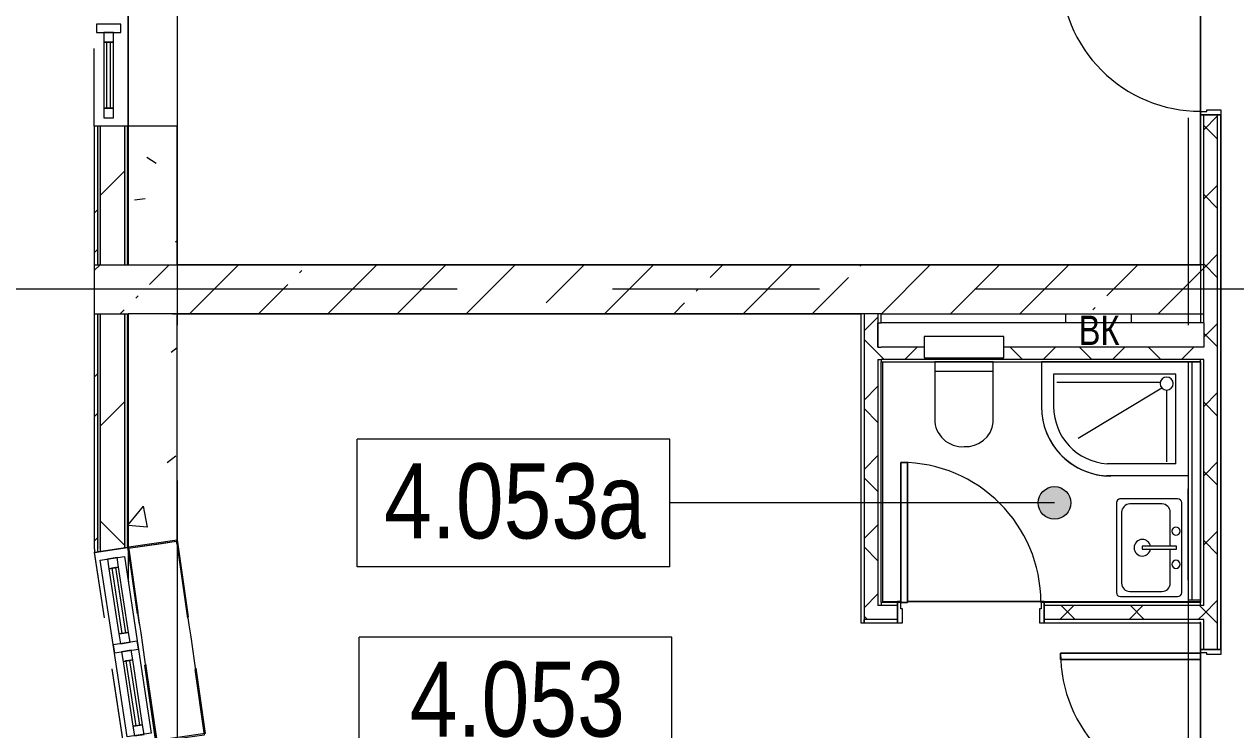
# Model space of a CAD drawing. Header units: millimetres. Extents: x 48966 to 294585, y -43515 to 30344.
# Drawn here: x 56394 to 63823, y -22784 to -18458 of the extents above; entities that cross this region are included whole.
import ezdxf

# ---------------------------------------------------------------- set-up
doc = ezdxf.new("R2010")
doc.units = ezdxf.units.MM
doc.linetypes.add('Осевые', pattern=[6350, 1270, -952.5, 3175, -952.5])
doc.linetypes.add('Сверху', pattern=[793.75, 476.25, -317.5])
for name, color, linetype, lineweight in [('Двери', 7, 'Continuous', 9), ('Импосты витража', 7, 'Continuous', 9), ('Импосты витража-1', 7, 'Continuous', 18), ('Каркас_Импост', 7, 'Continuous', 9), ('Марки помещений', 7, 'Continuous', 9), ('Общие ребра', 7, 'Continuous', 9), ('Окна', 7, 'Continuous', 9), ('Окна-1', 7, 'Сверху', 9), ('Окна-2', 7, 'Continuous', 18), ('Оси-2', 7, 'Осевые', 9), ('Панель', 7, 'Continuous', 9), ('Перекрытия', 7, 'Continuous', 9), ('Сантехнические приборы', 7, 'Continuous', 9), ('Стены', 7, 'Continuous', 9), ('Стены-1', 7, 'Continuous', 18), ('Типовые аннотации', 7, 'Continuous', 9), ('Штриховка разреза-1', 7, 'Continuous', 9)]:
    doc.layers.add(name, color=color, linetype=linetype, lineweight=lineweight)
doc.styles.add('Arial', font='Arial.ttf', dxfattribs={"width": 0.8, "height": 180})
doc.styles.add('Arial Narrow_1', font='Arial Narrow.ttf', dxfattribs={"height": 460})
pattern_1 = [(45, (0, 0), (-212.132, 212.132), []), (135, (0, 0), (-212.132, -212.132), [])]
pattern_2 = [(0, (0, 0), (812.8, 203.2), [67.056, -542.544, 67.056, -542.544, -3251.2]), (0, (0, 0), (812.8, 203.2), [-1219.2, 67.056, -1152.144, 67.056, -542.544, -1422.4]), (0, (0, 0), (812.8, 203.2), [-3048, 67.056, -339.344, 67.056, -948.944]), (120, (304.8, 101.6), (-582.37636, 602.30545), [67.056, -542.544, 67.056, -542.544, -3251.2]), (120, (304.8, 101.6), (-582.37636, 602.30545), [-1219.2, 67.056, -1152.144, 67.056, -542.544, -1422.4]), (120, (304.8, 101.6), (-582.37636, 602.30545), [-3048, 67.056, -339.344, 67.056, -948.944]), (240, (406.4, 508), (-230.42364, -805.50545), [67.056, -542.544, 67.056, -542.544, -3251.2]), (240, (406.4, 508), (-230.42364, -805.50545), [-1219.2, 67.056, -1152.144, 67.056, -542.544, -1422.4]), (240, (406.4, 508), (-230.42364, -805.50545), [-3048, 67.056, -339.344, 67.056, -948.944])]
pattern_3 = [(45, (0, 0), (-502.894, 502.894), []), (45, (0, 762), (-502.894, 502.894), [])]
pattern_4 = [(45, (0, 0), (-707.107, 707.107), []), (135, (0, 0), (-707.107, -707.107), [])]
pattern_5 = [(50, (0, 0), (1457.472, -127.512), [152.4, -1676.4]), (355, (0, 0), (-281.942, 1528.454), [121.92, -1341.12]), (100.451, (121.5, -10.6), (1175.54, 1400.933), [129.52, -1424.72]), (46.184, (0, 406.4), (2168.63, -336.34), [228.6, -2514.6]), (96.636, (180.7, 378.4), (1899.22, 1979.42), [194.28, -2137.08]), (351.184, (0, 406.4), (1899.24, 1979.4), [182.88, -2011.68]), (21, (203.2, 304.8), (1212.915, -818.121), [152.4, -1676.4]), (326, (203.2, 304.8), (494.417, 1473.504), [121.92, -1341.12]), (71.451, (304.3, 236.6), (1707.337, 655.37), [129.52, -1424.72]), (37.5, (0, 0), (24.7094, 676.4402), [67.056, -1257.808, 67.056, -1294.384, -1346.2]), (37.5, (0, 0), (24.7094, 676.4402), [-2686.304, 67.056, -1279.144]), (7.5, (0, 0), (534.558, 801.444), [67.056, -709.168, 67.056, -1227.328, -513.08]), (7.5, (0, 0), (534.558, 801.444), [-2070.608, 67.056, -446.024]), (327.5, (-453.14, 0), (1084.7275, -45.831), [67.056, -440.944, 67.056, -1517.904, -2103.12]), (327.5, (-453.14, 0), (1084.7275, -45.831), [-2092.96, 67.056, -2036.064]), (317.5, (-656.3, 0), (1185.035, 203.414), [67.056, -593.344, 67.056, -985.52, -1493.52]), (317.5, (-656.3, 0), (1185.035, 203.414), [-1712.976, 67.056, -1426.464])]

# ---------------------------------------------------------------- blocks, each defined once
blk = doc.blocks.new('Дверь - Однопольная - ДВ11_21х9-6240646-План 4-го этажа на отм_ _8_400')
at = {"layer": 'Двери'}
for p, q in [((-389, 920.5), (-429, 920.5)), ((-429, 920.5), (-429, 62.5)), ((-389, 62.5), (-389, 920.5)), ((-429, 62.5), (-389, 62.5))]:
    blk.add_line(p, q, dxfattribs=at)
blk.add_arc((-429, 62.5), 858, 360, 90, dxfattribs=at)
at = {"layer": 'Каркас_Импост'}
for p, q in [((-430, 62.5), (-450, 62.5)), ((-450, 62.5), (-450, -62.5)), ((-430, 22.5), (-430, 62.5)), ((-420, 22.5), (-430, 22.5)), ((-420, -62.5), (-420, 22.5)), ((430, 22.5), (420, 22.5)), ((420, 22.5), (420, -62.5)), ((450, 62.5), (430, 62.5)), ((430, 62.5), (430, 22.5)), ((450, -62.5), (450, 62.5)), ((-450, -62.5), (-420, -62.5)), ((420, -62.5), (450, -62.5))]:
    blk.add_line(p, q, dxfattribs=at)
at = {"layer": 'Панель'}
for p, q in [((-429, 920.5), (-389, 920.5)), ((-429, 62.5), (-429, 920.5)), ((-389, 920.5), (-389, 62.5)), ((-389, 62.5), (-429, 62.5))]:
    blk.add_line(p, q, dxfattribs=at)
blk = doc.blocks.new('Дверь - Однопольная - ДВ17__21х9-7256455-План 4-го этажа на отм_ _8_400')
at = {"layer": 'Двери'}
for p, q in [((-429, -62.5), (-389, -62.5)), ((-429, -920.5), (-429, -62.5)), ((-389, -62.5), (-389, -920.5)), ((-389, -920.5), (-429, -920.5))]:
    blk.add_line(p, q, dxfattribs=at)
blk.add_arc((-429, -62.5), 858, 270, 0, dxfattribs=at)
at = {"layer": 'Каркас_Импост'}
for p, q in [((-450, 62.5), (-420, 62.5)), ((-450, -62.5), (-450, 62.5)), ((-420, 62.5), (-420, -22.5)), ((420, 62.5), (450, 62.5)), ((420, -22.5), (420, 62.5)), ((450, 62.5), (450, -62.5)), ((-430, -62.5), (-450, -62.5)), ((-430, -22.5), (-430, -62.5)), ((-420, -22.5), (-430, -22.5)), ((430, -22.5), (420, -22.5)), ((430, -62.5), (430, -22.5)), ((450, -62.5), (430, -62.5))]:
    blk.add_line(p, q, dxfattribs=at)
at = {"layer": 'Панель'}
for p, q in [((-389, -62.5), (-429, -62.5)), ((-429, -62.5), (-429, -920.5)), ((-389, -920.5), (-389, -62.5)), ((-429, -920.5), (-389, -920.5))]:
    blk.add_line(p, q, dxfattribs=at)
blk = doc.blocks.new('M_Окно-Квадратный проем - 1200 x 11450 mm-V1-План 4-го этажа на отм_ _8_400')
at = {"layer": 'Окна'}
for p, q in [((-608.2, -102.5), (-608.2, 102.5)), ((591.8, 102.5), (591.8, -102.5))]:
    blk.add_line(p, q, dxfattribs=at)
at = {"layer": 'Окна-1'}
for p, q in [((-608.2, 102.5), (591.8, 102.5)), ((591.8, -102.5), (-608.2, -102.5))]:
    blk.add_line(p, q, dxfattribs=at)
blk = doc.blocks.new('Панель окно - Верхнее правое-8277188-План 4-го этажа на отм_ _8_400')
at = {"layer": 'Окна'}
for p, q in [((202.5, 30), (-202.5, 30)), ((-202.5, 30), (-202.5, -30)), ((202.5, -30), (202.5, 30)), ((-202.5, -30), (202.5, -30))]:
    blk.add_line(p, q, dxfattribs=at)
at = {"layer": 'Окна-2'}
for p, q in [((-202.5, 30), (-262.5, 30)), ((-262.5, 30), (-262.5, -30)), ((-202.5, -30), (-202.5, 30)), ((202.5, 12.5), (-202.5, 12.5)), ((-202.5, 12.5), (-202.5, -12.5)), ((202.5, 30), (202.5, -30)), ((262.5, 30), (202.5, 30)), ((202.5, -12.5), (202.5, 12.5)), ((262.5, -30), (262.5, 30)), ((-262.5, -30), (-202.5, -30)), ((-202.5, -12.5), (202.5, -12.5)), ((202.5, -30), (262.5, -30))]:
    blk.add_line(p, q, dxfattribs=at)
blk = doc.blocks.new('Прямоугольный импост - Прямоугольный импост 1-V6-План 4-го этажа на отм_ _8_400')
at = {"layer": 'Импосты витража-1'}
for p, q in [((-25, 75), (25, 75)), ((-25, -75), (-25, 75)), ((25, 75), (25, -75)), ((25, -75), (-25, -75))]:
    blk.add_line(p, q, dxfattribs=at)
blk = doc.blocks.new('Панель окно - Верхнее левое-8277192-План 4-го этажа на отм_ _8_400')
at = {"layer": 'Окна'}
for p, q in [((202.5, 30), (-202.5, 30)), ((-202.5, 30), (-202.5, -30)), ((202.5, -30), (202.5, 30)), ((-202.5, -30), (202.5, -30))]:
    blk.add_line(p, q, dxfattribs=at)
at = {"layer": 'Окна-2'}
for p, q in [((-202.5, 30), (-262.5, 30)), ((-262.5, 30), (-262.5, -30)), ((-202.5, -30), (-202.5, 30)), ((202.5, 12.5), (-202.5, 12.5)), ((-202.5, 12.5), (-202.5, -12.5)), ((202.5, 30), (202.5, -30)), ((262.5, 30), (202.5, 30)), ((202.5, -12.5), (202.5, 12.5)), ((262.5, -30), (262.5, 30)), ((-262.5, -30), (-202.5, -30)), ((-202.5, -12.5), (202.5, -12.5)), ((202.5, -30), (262.5, -30))]:
    blk.add_line(p, q, dxfattribs=at)
blk = doc.blocks.new('Панель окно - Верхнее правое-8287928-План 4-го этажа на отм_ _8_400')
at = {"layer": 'Окна'}
for p, q in [((200.8, 30), (-200.8, 30)), ((-200.8, 30), (-200.8, -30)), ((200.8, -30), (200.8, 30)), ((-200.8, -30), (200.8, -30))]:
    blk.add_line(p, q, dxfattribs=at)
at = {"layer": 'Окна-2'}
for p, q in [((-200.8, 30), (-260.8, 30)), ((-260.8, 30), (-260.8, -30)), ((-200.8, -30), (-200.8, 30)), ((200.8, 12.5), (-200.8, 12.5)), ((-200.8, 12.5), (-200.8, -12.5)), ((200.8, 30), (200.8, -30)), ((260.8, 30), (200.8, 30)), ((200.8, -12.5), (200.8, 12.5)), ((260.8, -30), (260.8, 30)), ((-260.8, -30), (-200.8, -30)), ((-200.8, -12.5), (200.8, -12.5)), ((200.8, -30), (260.8, -30))]:
    blk.add_line(p, q, dxfattribs=at)
blk = doc.blocks.new('Прямоугольный импост - Прямоугольный импост 1-V5-План 4-го этажа на отм_ _8_400')
at = {"layer": 'Импосты витража'}
for p, q in [((76081.6, 25742.1), (76081.6, 25892.1)), ((76081.6, 25892.1), (76631.6, 25892.1)), ((76631.6, 25742.1), (76081.6, 25742.1))]:
    blk.add_line(p, q, dxfattribs=at)
blk = doc.blocks.new('Прямоугольный импост - Прямоугольный импост 1-2125349-План 4-го этажа на отм_ _8_400')
at = {"layer": 'Импосты витража'}
for p, q in [((57091.4, -22265.1), (57173.6, -22805.4)), ((57025.3, -22828), (56943.1, -22287.7)), ((57173.6, -22805.4), (57025.3, -22828))]:
    blk.add_line(p, q, dxfattribs=at)
blk = doc.blocks.new('M_Окно-Квадратный проем - 1200 x 12300 mm-2113068-План 4-го этажа на отм_ _8_400')
at = {"layer": 'Окна'}
for p, q in [((-608.2, -150), (-608.2, 150)), ((591.8, 150), (591.8, -150))]:
    blk.add_line(p, q, dxfattribs=at)
at = {"layer": 'Окна-1'}
for p, q in [((-608.2, 150), (591.8, 150)), ((591.8, -150), (-608.2, -150))]:
    blk.add_line(p, q, dxfattribs=at)
blk = doc.blocks.new('Унитаз_встраиваемый - Обычный _ Vitra 748-4800 _каркасные_-4815711-План 4-го этажа на отм_ _8_400')
at = {"layer": 'Сантехнические приборы'}
for p, q in [((-180, 371.5), (-180, 0)), ((179.4, 0), (179.4, 351)), ((-180, 60), (179.4, 60)), ((245, -25), (-245, -25)), ((-245, -25), (-245, -155)), ((-180, 0), (179.4, 0)), ((245, -155), (245, -25)), ((-245, -155), (245, -155))]:
    blk.add_line(p, q, dxfattribs=at)
for centre, start, end in [((-11.8, 351), 86.33454, 173.05975), ((9.9, 351), 360, 93.66546)]:
    blk.add_arc(centre, 169.5, start, end, dxfattribs=at)
blk = doc.blocks.new('Раковина-Одиночная-2D - 600 x 400 мм-5281095-План 4-го этажа на отм_ _8_400')
at = {"layer": 'Сантехнические приборы'}
for p, q in [((31.7, 452.1), (31.7, 102.9)), ((31.7, 452.1), (31.7, 102.9)), ((606.3, 477.5), (57.1, 477.5)), ((606.3, 477.5), (57.1, 477.5)), ((549.1, 445.8), (114.2, 445.8)), ((631.7, 102.9), (631.7, 452.1)), ((631.7, 102.9), (631.7, 452.1)), ((63.4, 395), (63.4, 198.2)), ((599.9, 198.2), (599.9, 395)), ((341.2, 318.8), (322.2, 318.8)), ((322.2, 318.8), (322.2, 109.3)), ((341.2, 109.3), (341.2, 318.8)), ((57.1, 77.5), (606.3, 77.5)), ((57.1, 77.5), (606.3, 77.5)), ((114.2, 147.4), (322.2, 147.4)), ((322.2, 109.3), (341.2, 109.3)), ((341.2, 147.4), (549.1, 147.4)), ((131.8, 37.5), (691.8, 37.5))]:
    blk.add_line(p, q, dxfattribs=at)
for centre, radius, start, end in [((57.1, 452.1), 25.4, 90, 180), ((57.1, 452.1), 25.4, 90, 180), ((114.2, 395), 50.8, 90, 180), ((549.1, 395), 50.8, 360, 90), ((606.3, 452.1), 25.4, 0, 90), ((606.3, 452.1), 25.4, 360, 90), ((331.7, 318.8), 50.8, 360, 180), ((331.7, 318.8), 50.8, 180, 259.19308), ((331.7, 318.8), 50.8, 280.80692, 0), ((114.2, 198.2), 50.8, 180, 270), ((549.1, 198.2), 50.8, 270, 0), ((57.1, 102.9), 25.4, 180, 270), ((57.1, 102.9), 25.4, 180, 270), ((230.1, 112.5), 25.4, 360, 180), ((230.1, 112.5), 25.4, 180, 360), ((433.3, 112.5), 25.4, 360, 180), ((433.3, 112.5), 25.4, 180, 360), ((606.3, 102.9), 25.4, 270, 360), ((606.3, 102.9), 25.4, 270, 0)]:
    blk.add_arc(centre, radius, start, end, dxfattribs=at)
blk = doc.blocks.new('Душевая кабинка-2D_угловая700Х900 - Душевая кабинка 700х900-5255723-План 4-го этажа на отм_ _8_400')
at = {"layer": 'Сантехнические приборы'}
for p, q in [((0, -200), (500, -200)), ((0, -900), (0, -200)), ((75, -275), (497.6, -275)), ((75, -275), (75, -825)), ((132.1, -726.7), (132.1, -286.7)), ((161, -739), (675.3, -430)), ((825, -825), (825, -625)), ((900, -900), (900, -625)), ((900, -900), (900, -625)), ((804.7, -775.8), (171, -775.8)), ((75, -825), (825, -825)), ((0, -900), (900, -900)), ((0, -900), (900, -900))]:
    blk.add_line(p, q, dxfattribs=at)
for centre, radius, start, end in [((474.2, -625), 425.8, 0, 90), ((474.2, -625), 425.8, 0, 86.52859), ((474.2, -625), 350.8, 0, 86.17532), ((132.1, -766.7), 40, 0, 180), ((132.1, -766.7), 40, 180, 0)]:
    blk.add_arc(centre, radius, start, end, dxfattribs=at)
blk = doc.blocks.new('Марка помещения_Р - Марка помещения-4575829-План 4-го этажа на отм_ _8_400')
at = {"layer": 'Марки помещений'}
for p, q in [((-4.79375, -1.95625), (-4.79375, 1.95625)), ((4.79375, 1.95625), (-4.79375, 1.95625)), ((4.79375, -1.95625), (4.79375, 1.95625)), ((4.79375, -1.95625), (-4.79375, -1.95625))]:
    blk.add_line(p, q, dxfattribs=at)

msp = doc.modelspace()

# ---------------------------------------------------------------- hatches: boundary and pattern name
at = {"layer": 'Марки помещений'}
h = msp.add_hatch(color=256, dxfattribs=at)
edge = h.paths.add_edge_path(flags=0)
edge.add_arc((62711.8, -21392.9), 100, 0, 360)
at = {"layer": 'Штриховка разреза-1'}
h = msp.add_hatch(dxfattribs=at)
h.set_pattern_fill('FP_2', color=256, style=0, pattern_type=2)
h.set_pattern_definition(pattern_3)
h.paths.add_polyline_path([(56824.1, -21673.3), (56844.1, -21672.9), (56844.1, -20232.9), (56824.1, -20232.9), (56824.1, -20714.6)], flags=0)
h.paths.add_polyline_path([(56844.1, -19932.9), (56844.1, -19082.9), (56824.1, -19082.9), (56824.1, -19932.9)], flags=0)
h.paths.add_polyline_path([(56824.1, -17882.9), (56844.1, -17882.9), (56844.1, -14684.1), (56824.1, -14684.1), (56824.1, -16221.4)], flags=0)
h.paths.add_polyline_path([(56844.1, -13484.1), (56844.1, -11682.9), (56824.1, -11682.9), (56824.1, -13484.1)], flags=0)
h.paths.add_polyline_path([(56844.1, -10482.9), (56844.1, -8682.9), (56824.1, -8682.9), (56824.1, -10482.9)], flags=0)
h.paths.add_polyline_path([(56824.1, -7482.9), (56844.1, -7482.9), (56844.1, -5682.9), (56824.1, -5682.9), (56824.1, -7235.2)], flags=0)
h.paths.add_polyline_path([(56824.1, -4482.9), (56844.1, -4482.9), (56844.1, -2682.9), (56824.1, -2682.9), (56824.1, -2742)], flags=0)
h.paths.add_polyline_path([(56824.1, -1482.9), (56844.1, -1482.9), (56844.1, 317.1), (56824.1, 317.1), (56824.1, -495.5)], flags=0)
h.paths.add_polyline_path([(56844.1, 1517.1), (56844.1, 3317.1), (56824.1, 3317.1), (56824.1, 1517.1)], flags=0)
h.paths.add_polyline_path([(56844.1, 4517.1), (56844.1, 6317.1), (56824.1, 6317.1), (56824.1, 4517.1)], flags=0)
h.paths.add_polyline_path([(56824.1, 7517.1), (56844.1, 7517.1), (56844.1, 9217.1), (56824.1, 9217.1), (56824.1, 8490.8)], flags=0)
h.paths.add_polyline_path([(56844.1, 10417.1), (56844.1, 14017.1), (56824.1, 14017.1), (56824.1, 10417.1)], flags=0)
h.paths.add_polyline_path([(56844.1, 15217.1), (56844.1, 17817.1), (56824.1, 17817.1), (56824.1, 15217.1)], flags=0)
h.paths.add_polyline_path([(56824.1, 19017.1), (56844.1, 19017.1), (56844.1, 20883), (56824.1, 20883), (56824.1, 19723.6)], flags=0)
h = msp.add_hatch(dxfattribs=at)
h.set_pattern_fill('FP_1', color=256, style=0, pattern_type=2)
h.set_pattern_definition(pattern_2)
h.paths.add_polyline_path([(56844.1, -21672.9), (56859.1, -21672.7), (56859.1, -20232.9), (56844.1, -20232.9), (56844.1, -20714.6)], flags=0)
h.paths.add_polyline_path([(56844.1, -19932.9), (56859.1, -19932.9), (56859.1, -19082.9), (56844.1, -19082.9), (56844.1, -19591.3)], flags=0)
h.paths.add_polyline_path([(56844.1, -17882.9), (56859.1, -17882.9), (56859.1, -14684.1), (56844.1, -14684.1), (56844.1, -16221.4)], flags=0)
h.paths.add_polyline_path([(56844.1, -13484.1), (56859.1, -13484.1), (56859.1, -11682.9), (56844.1, -11682.9), (56844.1, -11728.3)], flags=0)
h.paths.add_polyline_path([(56844.1, -10482.9), (56859.1, -10482.9), (56859.1, -8682.9), (56844.1, -8682.9), (56844.1, -9481.7)], flags=0)
h.paths.add_polyline_path([(56859.1, -7482.9), (56859.1, -5682.9), (56844.1, -5682.9), (56844.1, -7482.9)], flags=0)
h.paths.add_polyline_path([(56859.1, -4482.9), (56859.1, -2682.9), (56844.1, -2682.9), (56844.1, -4482.9)], flags=0)
h.paths.add_polyline_path([(56859.1, -1482.9), (56859.1, 317.1), (56844.1, 317.1), (56844.1, -1482.9)], flags=0)
h.paths.add_polyline_path([(56859.1, 1517.1), (56859.1, 3317.1), (56844.1, 3317.1), (56844.1, 1517.1)], flags=0)
h.paths.add_polyline_path([(56859.1, 4517.1), (56859.1, 6317.1), (56844.1, 6317.1), (56844.1, 4517.1)], flags=0)
h.paths.add_polyline_path([(56859.1, 7517.1), (56859.1, 9217.1), (56844.1, 9217.1), (56844.1, 7517.1)], flags=0)
h.paths.add_polyline_path([(56859.1, 10417.1), (56859.1, 14017.1), (56844.1, 14017.1), (56844.1, 10417.1)], flags=0)
h.paths.add_polyline_path([(56844.1, 15217.1), (56859.1, 15217.1), (56859.1, 17817.1), (56844.1, 17817.1), (56844.1, 15230.5)], flags=0)
h.paths.add_polyline_path([(56844.1, 19017.1), (56859.1, 19017.1), (56859.1, 20883), (56844.1, 20883), (56844.1, 19723.6)], flags=0)
h = msp.add_hatch(dxfattribs=at)
h.set_pattern_fill('FP_3', color=256, style=0, pattern_type=2)
h.set_pattern_definition(pattern_4)
h.paths.add_polyline_path([(56859.1, -21672.7), (56986.9, -21670.6), (57009.1, -21667.2), (57009.1, -20232.9), (56859.1, -20232.9), (56859.1, -20714.6)], flags=0)
h.paths.add_polyline_path([(57009.1, -19932.9), (57009.1, -19082.9), (56859.1, -19082.9), (56859.1, -19932.9)], flags=0)
h.paths.add_polyline_path([(57009.1, -17882.9), (57009.1, -14684.1), (56859.1, -14684.1), (56859.1, -17882.9)], flags=0)
h.paths.add_polyline_path([(57009.1, -13484.1), (57009.1, -11682.9), (56859.1, -11682.9), (56859.1, -13484.1)], flags=0)
h.paths.add_polyline_path([(57009.1, -10482.9), (57009.1, -8682.9), (56859.1, -8682.9), (56859.1, -10482.9)], flags=0)
h.paths.add_polyline_path([(56859.1, -7482.9), (57009.1, -7482.9), (57009.1, -5682.9), (56859.1, -5682.9), (56859.1, -7235.2)], flags=0)
h.paths.add_polyline_path([(57009.1, -4482.9), (57009.1, -2682.9), (56859.1, -2682.9), (56859.1, -4482.9)], flags=0)
h.paths.add_polyline_path([(56859.1, -1482.9), (57009.1, -1482.9), (57009.1, 317.1), (56859.1, 317.1), (56859.1, -495.5)], flags=0)
h.paths.add_polyline_path([(57009.1, 1517.1), (57009.1, 3317.1), (56859.1, 3317.1), (56859.1, 1517.1)], flags=0)
h.paths.add_polyline_path([(56859.1, 4517.1), (57009.1, 4517.1), (57009.1, 6317.1), (56859.1, 6317.1), (56859.1, 6244.2)], flags=0)
h.paths.add_polyline_path([(56859.1, 7517.1), (57009.1, 7517.1), (57009.1, 9217.1), (56859.1, 9217.1), (56859.1, 8490.8)], flags=0)
h.paths.add_polyline_path([(56859.1, 10417.1), (57009.1, 10417.1), (57009.1, 14017.1), (56859.1, 14017.1), (56859.1, 10737.4)], flags=0)
h.paths.add_polyline_path([(57009.1, 15217.1), (57009.1, 17817.1), (56859.1, 17817.1), (56859.1, 15217.1)], flags=0)
h.paths.add_polyline_path([(56859.1, 19017.1), (57009.1, 19017.1), (57009.1, 20883), (56859.1, 20883), (56859.1, 19723.6)], flags=0)
h = msp.add_hatch(dxfattribs=at)
h.set_pattern_fill('FP_1', color=256, style=0, pattern_type=2)
h.set_pattern_definition(pattern_2)
h.paths.add_polyline_path([(57009.1, -21667.2), (57029.1, -21665.6), (57029.1, -20232.9), (57009.1, -20232.9), (57009.1, -20714.6)], flags=0)
h.paths.add_polyline_path([(57009.1, -19932.9), (57029.1, -19932.9), (57029.1, -19082.9), (57009.1, -19082.9), (57009.1, -19591.3)], flags=0)
h.paths.add_polyline_path([(57029.1, -17882.9), (57029.1, -14684.1), (57009.1, -14684.1), (57009.1, -17882.9)], flags=0)
h.paths.add_polyline_path([(57029.1, -13484.1), (57029.1, -11682.9), (57009.1, -11682.9), (57009.1, -13484.1)], flags=0)
h.paths.add_polyline_path([(57009.1, -10482.9), (57029.1, -10482.9), (57029.1, -8682.9), (57009.1, -8682.9), (57009.1, -9481.7)], flags=0)
h.paths.add_polyline_path([(57029.1, -7482.9), (57029.1, -5682.9), (57009.1, -5682.9), (57009.1, -7482.9)], flags=0)
h.paths.add_polyline_path([(57029.1, -4482.9), (57029.1, -2682.9), (57009.1, -2682.9), (57009.1, -4482.9)], flags=0)
h.paths.add_polyline_path([(57029.1, -1482.9), (57029.1, 317.1), (57009.1, 317.1), (57009.1, -1482.9)], flags=0)
h.paths.add_polyline_path([(57029.1, 1517.1), (57029.1, 3317.1), (57009.1, 3317.1), (57009.1, 1517.1)], flags=0)
h.paths.add_polyline_path([(57029.1, 4517.1), (57029.1, 6317.1), (57009.1, 6317.1), (57009.1, 4517.1)], flags=0)
h.paths.add_polyline_path([(57029.1, 7517.1), (57029.1, 9217.1), (57009.1, 9217.1), (57009.1, 7517.1)], flags=0)
h.paths.add_polyline_path([(57029.1, 10417.1), (57029.1, 14017.1), (57009.1, 14017.1), (57009.1, 10417.1)], flags=0)
h.paths.add_polyline_path([(57009.1, 15217.1), (57029.1, 15217.1), (57029.1, 17817.1), (57009.1, 17817.1), (57009.1, 15230.5)], flags=0)
h.paths.add_polyline_path([(57029.1, 19017.1), (57029.1, 20883), (57009.1, 20883), (57009.1, 19017.1)], flags=0)
h = msp.add_hatch(dxfattribs=at)
h.set_pattern_fill('FP_5', color=256, style=0, pattern_type=2)
h.set_pattern_definition(pattern_1)
h.paths.add_polyline_path([(63711.6, -24085.8), (63711.6, -23192.9), (63626.6, -23192.9), (63626.6, -24085.8), (63666.2, -24085.8)], flags=0)
h.paths.add_polyline_path([(63711.6, -22292.9), (63711.6, -19012.9), (63626.6, -19012.9), (63626.6, -22292.9), (63666.2, -22292.9)], flags=0)
h.paths.add_polyline_path([(63666.2, -18112.9), (63711.6, -18112.9), (63711.6, -16082.9), (63626.6, -16082.9), (63626.6, -18112.9)], flags=0)
h = msp.add_hatch(dxfattribs=at)
h.set_pattern_fill('FP_8', color=256, style=0, pattern_type=2)
h.set_pattern_definition(pattern_5)
h.paths.add_polyline_path([(57331.6, -19932.9), (57331.6, -19082.9), (57031.6, -19082.9), (57031.6, -19932.9)], flags=0)
h = msp.add_hatch(dxfattribs=at)
h.set_pattern_fill('FP_4', color=256, style=0, pattern_type=2)
h.set_pattern_definition([(45, (0, 0), (-424.264, 424.264), [600, -100, 20, -100]), (45, (0, 424), (-424.264, 424.264), [])])
h.paths.add_polyline_path([(62045.7, -20232.9), (63626.6, -20232.9), (63626.6, -19932.9), (56824.1, -19932.9), (56824.1, -20232.9), (61649.1, -20232.9)], flags=0)
h = msp.add_hatch(dxfattribs=at)
h.set_pattern_fill('FP_8', color=256, style=0, pattern_type=2)
h.set_pattern_definition(pattern_5)
h.paths.add_polyline_path([(57031.6, -21643.2), (57235.2, -21641.8), (57326.9, -21628.7), (57328.6, -21641.1), (57331.6, -21641.1), (57331.6, -20232.9), (57031.6, -20232.9), (57031.6, -20714.6)], flags=0)
h = msp.add_hatch(dxfattribs=at)
h.set_pattern_fill('FP_5', color=256, style=0, pattern_type=2)
h.set_pattern_definition(pattern_1)
h.paths.add_polyline_path([(61629.1, -22107.9), (61629.1, -20232.9), (61544.1, -20232.9), (61544.1, -22107.9)], flags=0)
h = msp.add_hatch(dxfattribs=at)
h.set_pattern_fill('FP_5', color=256, style=0, pattern_type=2)
h.set_pattern_definition(pattern_1)
h.paths.add_polyline_path([(63606.6, -20512.9), (63626.6, -20512.9), (63626.6, -20437.9), (62401.6, -20437.9), (62401.6, -20502.9), (61911.6, -20502.8), (61911.6, -20437.9), (61629.1, -20437.9), (61629.1, -20512.9), (63261.1, -20512.9)], flags=0)
h = msp.add_hatch(dxfattribs=at)
h.set_pattern_fill('FP_2', color=256, style=0, pattern_type=2)
h.set_pattern_definition(pattern_3)
h.paths.add_polyline_path([(60115.6, -26379.9), (60122.5, -26361.1), (59915.2, -26272.4), (59711.8, -26174.8), (59512.9, -26068.6), (59501.1, -26084.9), (59701.6, -26192.1), (59906.6, -26290.5), (60001.2, -26331)], flags=0)
h.paths.add_polyline_path([(58529.2, -25381), (58541, -25364.7), (58363.8, -25194.5), (58194.7, -25016.2), (58034.2, -24830.2), (57882.6, -24636.8), (57740.2, -24436.5), (57607.3, -24229.8), (57484.3, -24017), (57371.5, -23798.8), (57268.9, -23575.4), (57177, -23347.5), (57095.9, -23115.6), (57025.7, -22880.1), (57005.8, -22883.1), (57076.3, -23119.9), (57157.8, -23353.2), (57250.1, -23582.3), (57353.1, -23806.8), (57466.6, -24026.3), (57590.3, -24240.2), (57723.8, -24448), (57867, -24649.4), (58019.5, -24843.8), (58180.9, -25030.8), (58350.9, -25210)], flags=0)
h.paths.add_polyline_path([(56824.9, -21695.3), (56844.8, -21692.2), (56844.1, -21672.9), (56824.1, -21673.3), (56824.5, -21684.3)], flags=0)
h = msp.add_hatch(dxfattribs=at)
h.set_pattern_fill('FP_1', color=256, style=0, pattern_type=2)
h.set_pattern_definition(pattern_2)
h.paths.add_polyline_path([(60122.5, -26361.1), (60127.7, -26347), (59921.6, -26258.8), (59719.5, -26161.9), (59521.8, -26056.4), (59512.9, -26068.6), (59711.8, -26174.8), (59915.2, -26272.4), (60052, -26331)], flags=0)
h.paths.add_polyline_path([(58541, -25364.7), (58549.9, -25352.5), (58373.4, -25182.9), (58205, -25005.3), (58045.2, -24820), (57894.2, -24627.4), (57752.4, -24427.9), (57620.1, -24222), (57497.6, -24010.1), (57385.2, -23792.7), (57283.1, -23570.3), (57184.1, -23322.3), (57110.6, -23112.3), (57040.6, -22877.8), (57025.7, -22880.1), (57095.9, -23115.6), (57184.1, -23365.1), (57268.9, -23575.4), (57371.5, -23798.8), (57484.3, -24017), (57607.3, -24229.8), (57740.2, -24436.5), (57882.6, -24636.8), (58034.2, -24830.2), (58194.7, -25016.2), (58377.5, -25207.7)], flags=0)
h.paths.add_polyline_path([(56844.8, -21692.2), (56859.7, -21690), (56859.1, -21672.7), (56844.1, -21672.9), (56844.4, -21682.6)], flags=0)
h = msp.add_hatch(dxfattribs=at)
h.set_pattern_fill('FP_3', color=256, style=0, pattern_type=2)
h.set_pattern_definition(pattern_4)
h.paths.add_polyline_path([(60127.7, -26347), (60179.3, -26206.1), (59986, -26123.3), (59796.2, -26032.6), (59610.4, -25934.1), (59521.8, -26056.4), (59719.5, -26161.9), (59921.6, -26258.8), (60090.1, -26331)], flags=0)
h.paths.add_polyline_path([(58549.9, -25352.5), (58638.5, -25230.2), (58469.7, -25067), (58308.6, -24896.1), (58155.6, -24718), (57994.4, -24509.6), (57875.1, -24341.5), (57748.2, -24143.9), (57630.6, -23940.6), (57522.5, -23732.1), (57424.2, -23518.9), (57335.9, -23301.3), (57257.8, -23079.9), (57189.9, -22855.1), (57040.6, -22877.8), (57110.6, -23112.3), (57191.5, -23343.3), (57283.1, -23570.3), (57385.2, -23792.7), (57497.6, -24010.1), (57620.1, -24222), (57752.4, -24427.9), (57894.2, -24627.4), (58045.2, -24820), (58205, -25005.3), (58399.2, -25207.7), (58534.4, -25337.6)], flags=0)
h.paths.add_polyline_path([(56859.7, -21690), (56986.9, -21670.6), (56859.1, -21672.7), (56859.4, -21681.3)], flags=0)
h = msp.add_hatch(dxfattribs=at)
h.set_pattern_fill('FP_8', color=256, style=0, pattern_type=2)
h.set_pattern_definition(pattern_5)
h.paths.add_polyline_path([(58647.6, -25228.9), (58822.3, -24982.1), (58675.1, -24840), (58534.2, -24691.5), (58400.1, -24536.9), (58272.9, -24376.6), (58110.6, -24148.4), (58068.7, -24084.4), (57948.5, -23887), (57837.6, -23682.4), (57737, -23472.4), (57647.2, -23257.7), (57568.2, -23038.8), (57500.3, -22816.2), (57200.9, -22858.7), (57267.2, -23083.7), (57344.2, -23305.2), (57431.6, -23522.9), (57529.2, -23736.2), (57636.8, -23944.5), (57754.2, -24147.6), (57881.1, -24344.8), (58017.3, -24535.8), (58162.3, -24720.1), (58315.9, -24897.3), (58477.8, -25067.1), (58625.3, -25207.7)], flags=0)
h.paths.add_polyline_path([(57032, -21670.7), (57235.2, -21641.8), (57031.6, -21643.2), (57031.8, -21656.9)], flags=0)
h = msp.add_hatch(dxfattribs=at)
h.set_pattern_fill('FP_5', color=256, style=0, pattern_type=2)
h.set_pattern_definition(pattern_1)
h.paths.add_polyline_path([(63606.6, -22107.9), (63626.6, -22107.9), (63626.6, -22022.9), (62649.1, -22022.9), (62649.1, -22107.9), (62855.9, -22107.9)], flags=0)
h.paths.add_polyline_path([(61629.1, -22107.9), (61749.1, -22107.9), (61749.1, -22022.9), (61629.1, -22022.9)], flags=0)

# ---------------------------------------------------------------- linework, layer by layer
at = {"layer": 'Марки помещений'}
msp.add_line((62711.8, -21392.9), (60352.8, -21392.9), dxfattribs=at)
msp.add_circle((62711.8, -21392.9), 100, dxfattribs=at)
at = {"layer": 'Общие ребра'}
for p, q in [((63606.6, -19012.9), (63606.6, -19930.9)), ((63626.6, -20287.9), (63626.6, -19012.9)), ((63711.6, -22292.9), (63711.6, -19012.9)), ((63731.6, -22292.9), (63731.6, -19012.9)), ((56844.1, -19082.9), (56844.1, -19932.9)), ((56859.1, -19082.9), (56859.1, -19932.9)), ((57009.1, -19082.9), (57009.1, -19932.9)), ((56824.1, -19932.9), (56844.1, -19932.9)), ((56844.1, -19932.9), (56859.1, -19932.9)), ((56859.1, -19932.9), (57009.1, -19932.9)), ((57009.1, -19932.9), (57029.1, -19932.9)), ((57031.6, -19932.9), (57331.6, -19932.9)), ((56824.1, -20232.9), (56844.1, -20232.9)), ((56844.1, -20232.9), (56859.1, -20232.9)), ((56844.1, -20232.9), (56844.1, -21672.9)), ((56859.1, -20232.9), (57009.1, -20232.9)), ((56859.1, -20232.9), (56859.1, -21672.7)), ((57009.1, -20232.9), (57029.1, -20232.9)), ((57009.1, -20232.9), (57009.1, -21667.2)), ((57331.6, -20232.9), (57031.6, -20232.9)), ((61544.1, -20232.9), (61524.1, -20232.9)), ((61629.1, -20232.9), (61544.1, -20232.9)), ((61544.1, -20232.9), (61544.1, -22107.9)), ((61649.1, -20232.9), (61629.1, -20232.9)), ((61629.1, -20232.9), (61629.1, -20287.9)), ((61629.1, -20287.9), (61629.1, -20437.9)), ((61629.1, -20287.9), (61649.1, -20287.9)), ((61629.1, -20437.9), (61629.1, -20287.9)), ((63626.6, -20287.9), (63606.6, -20287.9)), ((63626.6, -20287.9), (63626.6, -20437.9)), ((63626.6, -20287.9), (63626.6, -20437.9)), ((61629.1, -20437.9), (61649.1, -20437.9)), ((61911.6, -20437.9), (61649.1, -20437.9)), ((63606.6, -20437.9), (62401.6, -20437.9)), ((63626.6, -20437.9), (63606.6, -20437.9)), ((61629.1, -20512.9), (61629.1, -22022.9)), ((61629.1, -20512.9), (61649.1, -20512.9)), ((63606.6, -20512.9), (61649.1, -20512.9)), ((61649.1, -20512.9), (61649.1, -20527.9)), ((63556.6, -21987.9), (63556.6, -20527.9)), ((63606.6, -20527.9), (63606.6, -20512.9)), ((63626.6, -20512.9), (63606.6, -20512.9)), ((63626.6, -22022.9), (63626.6, -20512.9)), ((61649.1, -22022.9), (61629.1, -22022.9)), ((61649.1, -22002.9), (61649.1, -22022.9)), ((61749.1, -22022.9), (61649.1, -22022.9)), ((61749.1, -22002.9), (61656.1, -22002.9)), ((63531.6, -22002.9), (62649.1, -22002.9)), ((63606.6, -22022.9), (62649.1, -22022.9)), ((63606.6, -22022.9), (63606.6, -22002.9)), ((63626.6, -22022.9), (63606.6, -22022.9)), ((61629.1, -22107.9), (61544.1, -22107.9)), ((61544.1, -22127.9), (61544.1, -22107.9)), ((61544.1, -22107.9), (61544.1, -22127.9)), ((61544.1, -22127.9), (61649.1, -22127.9)), ((61649.1, -22107.9), (61629.1, -22107.9)), ((61749.1, -22107.9), (61649.1, -22107.9)), ((61649.1, -22127.9), (61749.1, -22127.9)), ((63606.6, -22107.9), (62649.1, -22107.9)), ((62649.1, -22127.9), (63604.6, -22127.9)), ((63626.6, -22107.9), (63606.6, -22107.9)), ((63606.6, -22127.9), (63606.6, -22292.9)), ((63626.6, -22292.9), (63626.6, -22107.9))]:
    msp.add_line(p, q, dxfattribs=at)
for radius, start, end in [(5237.5, 181.86251, 182.07361), (5222.5, 181.86516, 182.05464)]:
    msp.add_arc((62078.9, -21502.7), radius, start, end, dxfattribs=at)
at = {"layer": 'Оси-2'}
for p, q in [((57331.6, 25417.1), (57331.6, -41737.8)), ((63531.6, 25417.1), (63531.6, -41737.8)), ((150171.6, -20082.9), (50565.6, -20082.9))]:
    msp.add_line(p, q, dxfattribs=at)
at = {"layer": 'Перекрытия'}
for p, q in [((57031.6, 20922.2), (57031.6, -19932.9)), ((57331.6, -15945.4), (57331.6, -19932.9)), ((63606.6, -19932.9), (63606.6, -17840.4)), ((63606.6, -18112.9), (63606.6, -19012.9)), ((63606.6, -19012.9), (63731.6, -19012.9)), ((63731.6, -19012.9), (63731.6, -22292.9)), ((57331.6, -19932.9), (63606.6, -19932.9)), ((57031.6, -20232.9), (57031.6, -21839.2)), ((61531.6, -20232.9), (57331.6, -20232.9)), ((62781.6, -20287.9), (62781.6, -20233.5)), ((62781.6, -20233.5), (63181.6, -20233.5)), ((63181.6, -20233.5), (63181.6, -20287.9)), ((61656.6, -20527.9), (61656.6, -21997.9)), ((63606.6, -21997.9), (63606.6, -20522.9)), ((61656.6, -21997.9), (61770.1, -21997.9)), ((61770.1, -21997.9), (61749.1, -21997.9)), ((61749.1, -21997.9), (61749.1, -22122.9)), ((61810.1, -21997.9), (63606.6, -21997.9)), ((62649.1, -21997.9), (61810.1, -21997.9)), ((62649.1, -22122.9), (62649.1, -21997.9)), ((63606.6, -24082.9), (63606.6, -22122.9)), ((63731.6, -22292.9), (63606.6, -22292.9)), ((63606.6, -22292.9), (63606.6, -23192.9))]:
    msp.add_line(p, q, dxfattribs=at)
msp.add_arc((61863.2, -21689.3), 4833.9, 181.77666, 182.39935, dxfattribs=at)
at = {"layer": 'Стены'}
for p, q in [((57031.6, -19082.9), (57031.6, -17882.9)), ((57331.6, -17882.9), (57331.6, -19082.9)), ((57331.6, -19082.9), (57031.6, -19082.9))]:
    msp.add_line(p, q, dxfattribs=at)
for radius, start, end in [(72563.1, 7.616042, 8.563573), (72863.1, 7.631784, 8.559148)]:
    msp.add_arc((-14719.9, -32475.5), radius, start, end, dxfattribs=at)
at = {"layer": 'Стены-1'}
for p, q in [((63731.6, -19012.9), (63606.6, -19012.9)), ((57029.1, -19082.9), (56824.1, -19082.9)), ((56824.1, -19082.9), (56824.1, -19932.9)), ((57029.1, -19932.9), (57029.1, -19082.9)), ((57031.6, -19082.9), (57031.6, -19932.9)), ((57331.6, -19082.9), (57031.6, -19082.9)), ((57331.6, -19932.9), (57331.6, -19082.9)), ((56824.1, -19932.9), (56824.1, -20232.9)), ((57031.6, -19932.9), (57029.1, -19932.9)), ((63626.6, -19932.9), (57331.6, -19932.9)), ((63606.6, -19930.9), (63606.6, -20287.9)), ((63626.6, -20232.9), (63626.6, -19932.9)), ((56824.1, -20232.9), (56824.1, -21673.3)), ((57029.1, -20232.9), (57031.6, -20232.9)), ((57029.1, -21665.6), (57029.1, -20232.9)), ((57031.6, -20232.9), (57031.6, -21643.2)), ((57331.6, -20232.9), (61524.1, -20232.9)), ((57331.6, -21641.1), (57331.6, -20232.9)), ((61524.1, -20232.9), (61524.1, -22127.9)), ((61649.1, -20232.9), (63626.6, -20232.9)), ((61649.1, -20287.9), (61649.1, -20232.9)), ((63606.6, -20287.9), (61649.1, -20287.9)), ((61649.1, -22002.9), (61649.1, -20527.9)), ((61649.1, -20527.9), (63606.6, -20527.9)), ((63531.6, -20527.9), (63531.6, -21987.9)), ((63606.6, -20527.9), (63531.6, -20527.9)), ((63606.6, -21987.9), (63606.6, -20527.9)), ((63606.6, -20527.9), (63606.6, -22002.9)), ((56824.9, -21695.3), (56986.9, -21670.6)), ((56986.9, -21670.6), (57028.9, -21664.2)), ((57028.9, -21664.2), (57029.1, -21665.6)), ((57032, -21670.7), (57235.2, -21641.8)), ((57235.2, -21641.8), (57326.9, -21628.7)), ((57326.9, -21628.7), (57328.6, -21641.1)), ((57328.6, -21641.1), (57331.6, -21641.1)), ((63531.6, -21987.9), (63606.6, -21987.9)), ((61656.1, -22002.9), (61649.1, -22002.9)), ((61749.1, -22127.9), (61749.1, -22002.9)), ((62649.1, -22002.9), (62649.1, -22127.9)), ((63606.6, -22002.9), (63531.6, -22002.9)), ((61524.1, -22127.9), (61544.1, -22127.9)), ((63604.6, -22127.9), (63606.6, -22127.9)), ((63606.6, -22292.9), (63731.6, -22292.9))]:
    msp.add_line(p, q, dxfattribs=at)
for centre, radius, start, end in [((62078.9, -21502.7), 5257.5, 181.85899, 182.09875), ((61969.2, -21574.9), 4938.1, 180.79247, 181.11091)]:
    msp.add_arc(centre, radius, start, end, dxfattribs=at)

# ---------------------------------------------------------------- block references
at = {"layer": 'Двери', "rotation": 269.9999999999998}
for p in [(63669.1, -18562.9), (63669.1, -22742.9)]:
    msp.add_blockref('Дверь - Однопольная - ДВ17__21х9-7256455-План 4-го этажа на отм_ _8_400', p, dxfattribs=at)
at = {"layer": 'Двери'}
msp.add_blockref('Дверь - Однопольная - ДВ11_21х9-6240646-План 4-го этажа на отм_ _8_400', (62199.1, -22065.4), dxfattribs=at)
at = {"layer": 'Импосты витража', "extrusion": (0, 0, -1)}
for p, rotation in [((-56911.6, -18482.9), 270), ((-57017.3, -22276.4), 261.3482264001546)]:
    msp.add_blockref('Прямоугольный импост - Прямоугольный импост 1-V6-План 4-го этажа на отм_ _8_400', p, dxfattribs=dict(at, rotation=rotation))
at = {"layer": 'Импосты витража', "rotation": 278.6517735998454}
msp.add_blockref('Прямоугольный импост - Прямоугольный импост 1-V5-План 4-го этажа на отм_ _8_400', (19966.3, 49599.6), dxfattribs=at)
at = {"layer": 'Импосты витража'}
msp.add_blockref('Прямоугольный импост - Прямоугольный импост 1-2125349-План 4-го этажа на отм_ _8_400', (0, 0), dxfattribs=at)
at = {"layer": 'Марки помещений', "xscale": 199.9999999999999, "yscale": 199.9999999999999, "zscale": 199.9999999999999}
for p in [(59394.1, -21392.9), (59406.7, -22607.8)]:
    msp.add_blockref('Марка помещения_Р - Марка помещения-4575829-План 4-го этажа на отм_ _8_400', p, dxfattribs=at)
at = {"layer": 'Окна'}
for name, p, rotation in [('M_Окно-Квадратный проем - 1200 x 11450 mm-V1-План 4-го этажа на отм_ _8_400', (56926.6, -18474.7), 89.99999999999991), ('Панель окно - Верхнее правое-8277188-План 4-го этажа на отм_ _8_400', (56911.6, -18770.4), 270), ('M_Окно-Квадратный проем - 1200 x 11450 mm-V1-План 4-го этажа на отм_ _8_400', (57015.2, -22264.9), 98.65177359984605), ('M_Окно-Квадратный проем - 1200 x 11450 mm-V1-План 4-го этажа на отм_ _8_400', (57015.5, -22266.4), 98.66899526096063), ('M_Окно-Квадратный проем - 1200 x 12300 mm-2113068-План 4-го этажа на отм_ _8_400', (57266.1, -22251.7), 278.0898074116586), ('M_Окно-Квадратный проем - 1200 x 12300 mm-2113068-План 4-го этажа на отм_ _8_400', (57271, -22243.7), 278.2756636750008), ('Панель окно - Верхнее левое-8277192-План 4-го этажа на отм_ _8_400', (56974, -21992.2), 278.6517735998454), ('Панель окно - Верхнее правое-8287928-План 4-го этажа на отм_ _8_400', (57060.3, -22558.9), 278.6517735998454)]:
    msp.add_blockref(name, p, dxfattribs=dict(at, rotation=rotation))
at = {"layer": 'Сантехнические приборы'}
for name, p, rotation in [('Унитаз_встраиваемый - Обычный _ Vitra 748-4800 _каркасные_-4815711-План 4-го этажа на отм_ _8_400', (62156.6, -20527.9), 180), ('Душевая кабинка-2D_угловая700Х900 - Душевая кабинка 700х900-5255723-План 4-го этажа на отм_ _8_400', (63531.6, -21427.9), 180), ('Раковина-Одиночная-2D - 600 x 400 мм-5281095-План 4-го этажа на отм_ _8_400', (63569.1, -21999.6), 90)]:
    msp.add_blockref(name, p, dxfattribs=dict(at, rotation=rotation))

# ---------------------------------------------------------------- texts
at = {"layer": 'Марки помещений', "char_height": 460, "attachment_point": 1, "style": 'Arial Narrow_1'}
for s, insert, width in [('4.053', (58601.2, -21151.1), 1587.341), ('\\fArial Narrow|b0|i0|c204|p34|;а', (59910.9, -21151.1), 352.742), ('4.053', (58758.8, -22365.9), 1587.341)]:
    msp.add_mtext(s, dxfattribs=dict(at, insert=insert, width=width))
at = {"layer": 'Типовые аннотации', "insert": (62859.4, -20244.9), "char_height": 180, "width": 307.848, "attachment_point": 1, "style": 'Arial'}
msp.add_mtext('ВК', dxfattribs=at)

doc.saveas('drawing.dxf')
